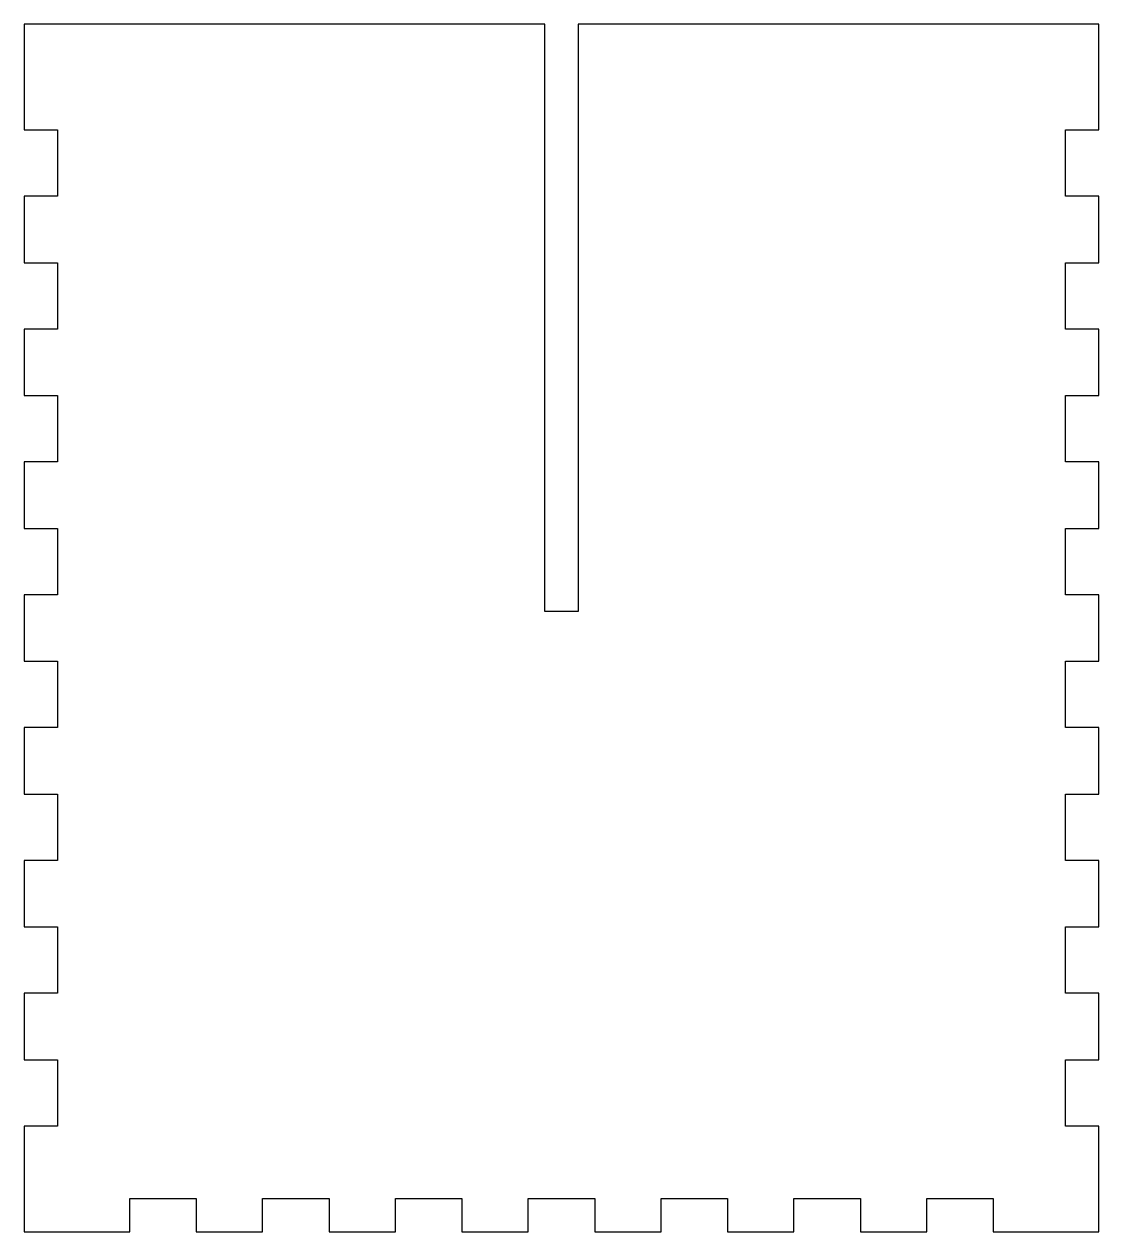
# Model space of a CAD drawing. Header units: millimetres. Extents: x 0 to 97, y 3 to 112.
import ezdxf

# ---------------------------------------------------------------- set-up
doc = ezdxf.new("R2010")
doc.units = ezdxf.units.MM
doc.layers.get('0').update_dxf_attribs({"linetype": 'CONTINUOUS'})

msp = doc.modelspace()

# ---------------------------------------------------------------- linework, layer by layer
msp.add_lwpolyline([(63.48476, 5.99974), (63.48476, 3), (69.47916, 3), (69.47916, 5.99974), (75.47356, 5.99974), (75.47356, 3), (81.46796, 3), (81.46796, 5.99974), (87.46236, 5.99974), (87.46236, 3), (96.99752, 3), (96.99752, 12.54278), (93.99778, 12.54278), (93.99778, 18.53718), (96.99752, 18.53718), (96.99752, 24.53158), (93.99778, 24.53158), (93.99778, 30.52598), (96.99752, 30.52598), (96.99752, 36.52038), (93.99778, 36.52038), (93.99778, 42.51478), (96.99752, 42.51478), (96.99752, 48.50918), (93.99778, 48.50918), (93.99778, 54.50358), (96.99752, 54.50358), (96.99752, 60.49798), (93.99778, 60.49798), (93.99778, 66.49238), (96.99752, 66.49238), (96.99752, 72.48678), (93.99778, 72.48678), (93.99778, 78.48118), (96.99752, 78.48118), (96.99752, 84.47558), (93.99778, 84.47558), (93.99778, 90.46998), (96.99752, 90.46998), (96.99752, 96.46438), (93.99778, 96.46438), (93.99778, 102.45878), (96.99752, 102.45878), (96.99752, 112.00156), (49.9999, 112.00156), (49.9999, 59.00192), (46.99762, 59.00192), (46.99762, 112.00156), (0, 112.00156), (0, 102.45878), (2.99974, 102.45878), (2.99974, 96.46438), (0, 96.46438), (0, 90.46998), (2.99974, 90.46998), (2.99974, 84.47558), (0, 84.47558), (0, 78.48118), (2.99974, 78.48118), (2.99974, 72.48678), (0, 72.48678), (0, 66.49238), (2.99974, 66.49238), (2.99974, 60.49798), (0, 60.49798), (0, 54.50358), (2.99974, 54.50358), (2.99974, 48.50918), (0, 48.50918), (0, 42.51478), (2.99974, 42.51478), (2.99974, 36.52038), (0, 36.52038), (0, 30.52598), (2.99974, 30.52598), (2.99974, 24.53158), (0, 24.53158), (0, 18.53718), (2.99974, 18.53718), (2.99974, 12.54278), (0, 12.54278), (0, 3), (9.53516, 3), (9.53516, 5.99974), (15.52956, 5.99974), (15.52956, 3), (21.52396, 3), (21.52396, 5.99974), (27.51836, 5.99974), (27.51836, 3), (33.51276, 3), (33.51276, 5.99974), (39.50716, 5.99974), (39.50716, 3), (45.50156, 3), (45.50156, 5.99974), (51.49596, 5.99974), (51.49596, 3), (57.49036, 3), (57.49036, 5.99974)], close=True)

doc.saveas('drawing.dxf')
